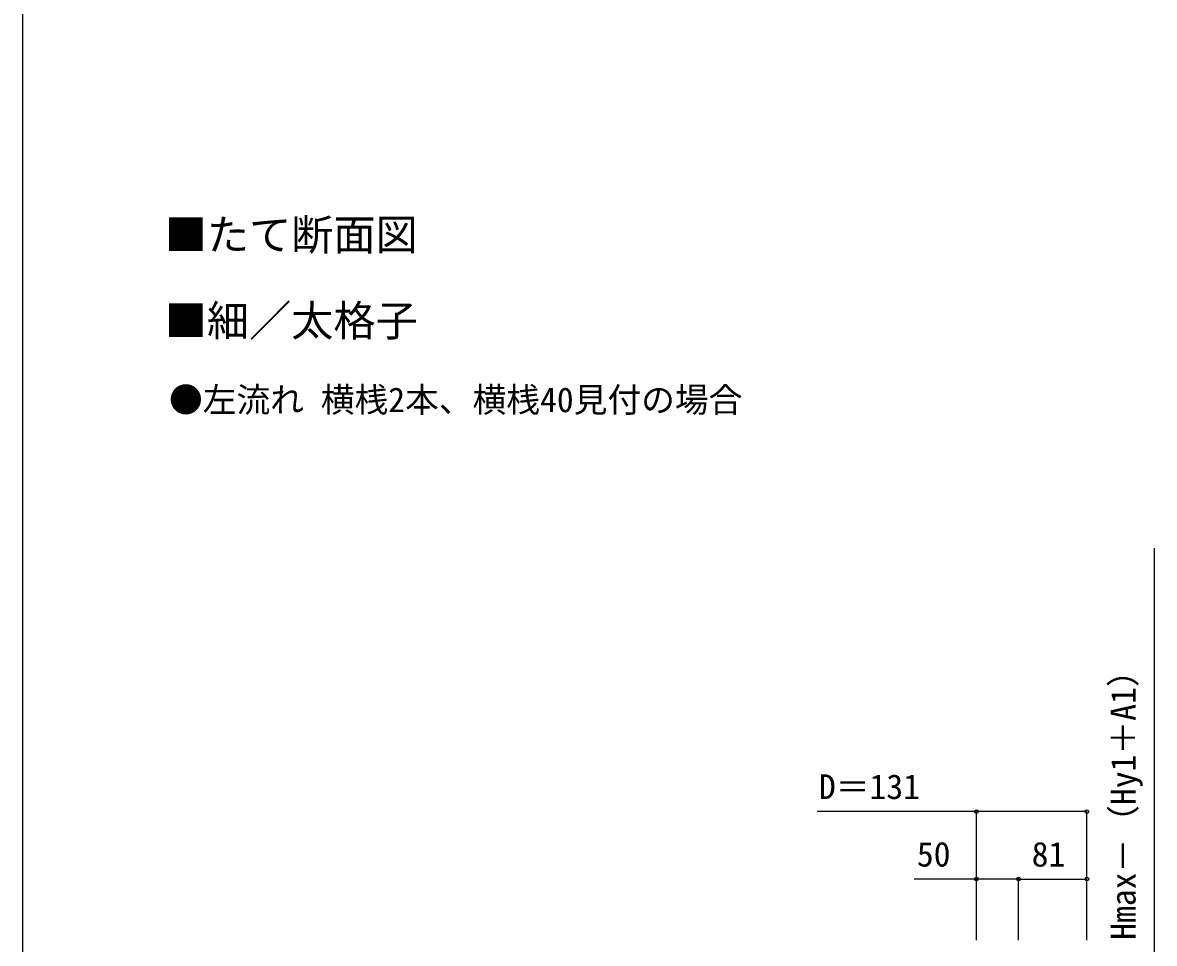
# Model space of a CAD drawing. Units: millimetres, scale not verified. Extents: x -1750 to 1750, y -2608 to 2592.
# Drawn here: x -1750 to -408, y -1100 to -8 of the extents above; entities that cross this region are included whole.
import ezdxf
from ezdxf.enums import TextEntityAlignment as Align

# ---------------------------------------------------------------- set-up
doc = ezdxf.new("R2010")
doc.units = ezdxf.units.MM
doc.header["$LTSCALE"] = 14
for name, color, linetype in [('0-1_USER1', 3, 'Continuous'), ('0-5_YKK_D', 6, 'Continuous'), ('0-6_YKK_ZWAK', 7, 'Continuous')]:
    doc.layers.add(name, color=color, linetype=linetype)
doc.styles.add('ＭＳ ゴシック', font='')
doc.styles.get('ＭＳ ゴシック').set_extended_font_data('MS Gothic')

msp = doc.modelspace()

# ---------------------------------------------------------------- linework, layer by layer
at = {"layer": '0-5_YKK_D'}
for p, q in [((-619, -1096), (-619, -942.5)), ((-488, -1096), (-488, -942.5)), ((-619, -1096), (-619, -1022.5)), ((-569, -1096), (-569, -1022.5)), ((-569, -1096), (-569, -1022.5)), ((-569, -1023.5), (-488, -1023.5)), ((-488, -1096), (-488, -1022.5))]:
    msp.add_line(p, q, dxfattribs=at)
for points in [[(-408, -1506), (-408, -1106), (-408, -631.18)], [(-488, -943.5), (-619, -943.5), (-807.91, -943.5)], [(-569, -1023.5), (-619, -1023.5), (-692.68, -1023.5)]]:
    msp.add_lwpolyline(points, dxfattribs=at)
for centre in [(-619, -943.5), (-488, -943.5), (-619, -1023.5), (-569, -1023.5), (-569, -1023.5), (-488, -1023.5)]:
    msp.add_circle(centre, 2.12, dxfattribs=at)
at = {"layer": '0-6_YKK_ZWAK'}
msp.add_line((-1750, 2491.5), (-1750, -2608.5), dxfattribs=at)

# ---------------------------------------------------------------- texts
at = {"layer": '0-1_USER1', "style": 'ＭＳ ゴシック'}
for s, height, p in [('■たて断面図', 36.66, (-1581.51, -288.89)), ('■細／太格子', 36.66, (-1581.51, -390.87)), ('●左流れ 横桟2本、横桟40見付の場合', 29.33, (-1576.45, -478.77))]:
    msp.add_text(s, height=height, dxfattribs=at).set_placement(p, align=Align.BOTTOM_LEFT)
at = {"layer": '0-5_YKK_D', "style": 'ＭＳ ゴシック'}
msp.add_text('Hmax－（Hy1＋A1）', height=29.33, rotation=90, dxfattribs=at).set_placement((-421.5, -1095.59), align=Align.BOTTOM_LEFT)
for s, p in [('D＝131', (-805.77, -937.5)), ('50', (-689.64, -1017.5)), ('81', (-553.5, -1017.5))]:
    msp.add_text(s, height=29.33, dxfattribs=at).set_placement(p, align=Align.BOTTOM_LEFT)

doc.saveas('drawing.dxf')
